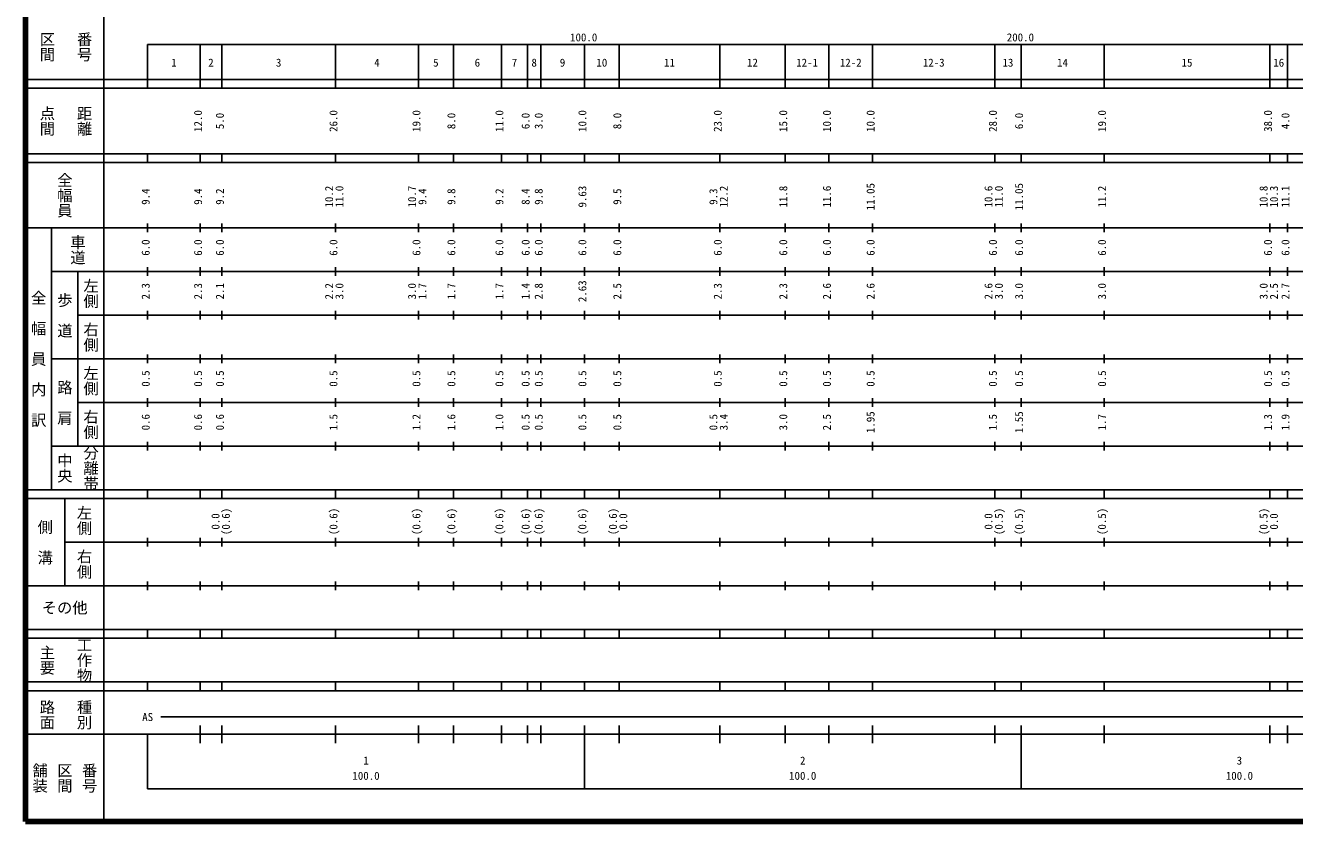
# Model space of a CAD drawing. Units: millimetres on the paper, enlarged 1000 times. Extents: x 40000 to 680000, y 20000 to 380000.
# Drawn here: x 40000 to 330640, y 20000 to 202409 of the extents above; entities that cross this region are included whole.
import ezdxf
from ezdxf.enums import TextEntityAlignment as Align

# ---------------------------------------------------------------- set-up
doc = ezdxf.new("R2010")
doc.units = ezdxf.units.MM
doc.header["$LTSCALE"] = 1000
doc.layers.add('M-TTL', color=2, linetype='Continuous', lineweight=140)
doc.layers.add('M-TTL-BAND', color=7, linetype='Continuous', lineweight=25)
doc.styles.add('@ＭＳ ゴシック', font='')
doc.styles.add('ＭＳ ゴシック', font='')
doc.styles.get('@ＭＳ ゴシック').set_extended_font_data('@MS Gothic')
doc.styles.get('ＭＳ ゴシック').set_extended_font_data('MS Gothic')

msp = doc.modelspace()

# ---------------------------------------------------------------- linework, layer by layer
at = {"layer": 'M-TTL'}
for p, q in [((40000, 380000), (40000, 20000)), ((40000, 20000), (680000, 20000))]:
    msp.add_line(p, q, dxfattribs=at)
at = {"layer": 'M-TTL-BAND'}
for p, q in [((58000, 370000), (58000, 20000)), ((68000, 198000), (579000, 198000)), ((68000, 198000), (68000, 188000)), ((80000, 188000), (80000, 198000)), ((85000, 188000), (85000, 198000)), ((111000, 188000), (111000, 198000)), ((130000, 188000), (130000, 198000)), ((138000, 188000), (138000, 198000)), ((149000, 188000), (149000, 198000)), ((155000, 188000), (155000, 198000)), ((158000, 188000), (158000, 198000)), ((168000, 188000), (168000, 198000)), ((176000, 188000), (176000, 198000)), ((199000, 188000), (199000, 198000)), ((214000, 188000), (214000, 198000)), ((224000, 188000), (224000, 198000)), ((234000, 188000), (234000, 198000)), ((262000, 188000), (262000, 198000)), ((268000, 188000), (268000, 198000)), ((287000, 188000), (287000, 198000)), ((325000, 188000), (325000, 198000)), ((329000, 188000), (329000, 198000)), ((40000, 190000), (579000, 190000)), ((40000, 188000), (579000, 188000)), ((40000, 173000), (579000, 173000)), ((68000, 171000), (68000, 173000)), ((80000, 171000), (80000, 173000)), ((85000, 171000), (85000, 173000)), ((111000, 171000), (111000, 173000)), ((130000, 171000), (130000, 173000)), ((138000, 171000), (138000, 173000)), ((149000, 171000), (149000, 173000)), ((155000, 171000), (155000, 173000)), ((158000, 171000), (158000, 173000)), ((168000, 171000), (168000, 173000)), ((176000, 171000), (176000, 173000)), ((199000, 171000), (199000, 173000)), ((214000, 171000), (214000, 173000)), ((224000, 171000), (224000, 173000)), ((234000, 171000), (234000, 173000)), ((262000, 171000), (262000, 173000)), ((268000, 171000), (268000, 173000)), ((287000, 171000), (287000, 173000)), ((325000, 171000), (325000, 173000)), ((329000, 171000), (329000, 173000)), ((40000, 171000), (579000, 171000)), ((68000, 155000), (68000, 157000)), ((80000, 155000), (80000, 157000)), ((85000, 155000), (85000, 157000)), ((111000, 155000), (111000, 157000)), ((130000, 155000), (130000, 157000)), ((138000, 155000), (138000, 157000)), ((149000, 155000), (149000, 157000)), ((155000, 155000), (155000, 157000)), ((158000, 155000), (158000, 157000)), ((168000, 155000), (168000, 157000)), ((176000, 155000), (176000, 157000)), ((199000, 155000), (199000, 157000)), ((214000, 155000), (214000, 157000)), ((224000, 155000), (224000, 157000)), ((234000, 155000), (234000, 157000)), ((262000, 155000), (262000, 157000)), ((268000, 155000), (268000, 157000)), ((287000, 155000), (287000, 157000)), ((325000, 155000), (325000, 157000)), ((329000, 155000), (329000, 157000)), ((40000, 156000), (579000, 156000)), ((46000, 96000), (46000, 156000)), ((46000, 146000), (579000, 146000)), ((52000, 146000), (52000, 106000)), ((68000, 145000), (68000, 147000)), ((80000, 145000), (80000, 147000)), ((85000, 145000), (85000, 147000)), ((111000, 145000), (111000, 147000)), ((130000, 145000), (130000, 147000)), ((138000, 145000), (138000, 147000)), ((149000, 145000), (149000, 147000)), ((155000, 145000), (155000, 147000)), ((158000, 145000), (158000, 147000)), ((168000, 145000), (168000, 147000)), ((176000, 145000), (176000, 147000)), ((199000, 145000), (199000, 147000)), ((214000, 145000), (214000, 147000)), ((224000, 145000), (224000, 147000)), ((234000, 145000), (234000, 147000)), ((262000, 145000), (262000, 147000)), ((268000, 145000), (268000, 147000)), ((287000, 145000), (287000, 147000)), ((325000, 145000), (325000, 147000)), ((329000, 145000), (329000, 147000)), ((68000, 135000), (68000, 137000)), ((80000, 135000), (80000, 137000)), ((85000, 135000), (85000, 137000)), ((111000, 135000), (111000, 137000)), ((130000, 135000), (130000, 137000)), ((138000, 135000), (138000, 137000)), ((149000, 135000), (149000, 137000)), ((155000, 135000), (155000, 137000)), ((158000, 135000), (158000, 137000)), ((168000, 135000), (168000, 137000)), ((176000, 135000), (176000, 137000)), ((199000, 135000), (199000, 137000)), ((214000, 135000), (214000, 137000)), ((224000, 135000), (224000, 137000)), ((234000, 135000), (234000, 137000)), ((262000, 135000), (262000, 137000)), ((268000, 135000), (268000, 137000)), ((287000, 135000), (287000, 137000)), ((325000, 135000), (325000, 137000)), ((329000, 135000), (329000, 137000)), ((52000, 136000), (579000, 136000)), ((46000, 126000), (579000, 126000)), ((68000, 125000), (68000, 127000)), ((80000, 125000), (80000, 127000)), ((85000, 125000), (85000, 127000)), ((111000, 125000), (111000, 127000)), ((130000, 125000), (130000, 127000)), ((138000, 125000), (138000, 127000)), ((149000, 125000), (149000, 127000)), ((155000, 125000), (155000, 127000)), ((158000, 125000), (158000, 127000)), ((168000, 125000), (168000, 127000)), ((176000, 125000), (176000, 127000)), ((199000, 125000), (199000, 127000)), ((214000, 125000), (214000, 127000)), ((224000, 125000), (224000, 127000)), ((234000, 125000), (234000, 127000)), ((262000, 125000), (262000, 127000)), ((268000, 125000), (268000, 127000)), ((287000, 125000), (287000, 127000)), ((325000, 125000), (325000, 127000)), ((329000, 125000), (329000, 127000)), ((68000, 115000), (68000, 117000)), ((80000, 115000), (80000, 117000)), ((85000, 115000), (85000, 117000)), ((111000, 115000), (111000, 117000)), ((130000, 115000), (130000, 117000)), ((138000, 115000), (138000, 117000)), ((149000, 115000), (149000, 117000)), ((155000, 115000), (155000, 117000)), ((158000, 115000), (158000, 117000)), ((168000, 115000), (168000, 117000)), ((176000, 115000), (176000, 117000)), ((199000, 115000), (199000, 117000)), ((214000, 115000), (214000, 117000)), ((224000, 115000), (224000, 117000)), ((234000, 115000), (234000, 117000)), ((262000, 115000), (262000, 117000)), ((268000, 115000), (268000, 117000)), ((287000, 115000), (287000, 117000)), ((325000, 115000), (325000, 117000)), ((329000, 115000), (329000, 117000)), ((52000, 116000), (579000, 116000)), ((46000, 106000), (579000, 106000)), ((68000, 105000), (68000, 107000)), ((80000, 105000), (80000, 107000)), ((85000, 105000), (85000, 107000)), ((111000, 105000), (111000, 107000)), ((130000, 105000), (130000, 107000)), ((138000, 105000), (138000, 107000)), ((149000, 105000), (149000, 107000)), ((155000, 105000), (155000, 107000)), ((158000, 105000), (158000, 107000)), ((168000, 105000), (168000, 107000)), ((176000, 105000), (176000, 107000)), ((199000, 105000), (199000, 107000)), ((214000, 105000), (214000, 107000)), ((224000, 105000), (224000, 107000)), ((234000, 105000), (234000, 107000)), ((262000, 105000), (262000, 107000)), ((268000, 105000), (268000, 107000)), ((287000, 105000), (287000, 107000)), ((325000, 105000), (325000, 107000)), ((329000, 105000), (329000, 107000)), ((40000, 96000), (579000, 96000)), ((68000, 94000), (68000, 96000)), ((80000, 94000), (80000, 96000)), ((85000, 94000), (85000, 96000)), ((111000, 94000), (111000, 96000)), ((130000, 94000), (130000, 96000)), ((138000, 94000), (138000, 96000)), ((149000, 94000), (149000, 96000)), ((155000, 94000), (155000, 96000)), ((158000, 94000), (158000, 96000)), ((168000, 94000), (168000, 96000)), ((176000, 94000), (176000, 96000)), ((199000, 94000), (199000, 96000)), ((214000, 94000), (214000, 96000)), ((224000, 94000), (224000, 96000)), ((234000, 94000), (234000, 96000)), ((262000, 94000), (262000, 96000)), ((268000, 94000), (268000, 96000)), ((287000, 94000), (287000, 96000)), ((325000, 94000), (325000, 96000)), ((329000, 94000), (329000, 96000)), ((40000, 94000), (579000, 94000)), ((49000, 94000), (49000, 74000)), ((68000, 83000), (68000, 85000)), ((80000, 83000), (80000, 85000)), ((85000, 83000), (85000, 85000)), ((111000, 83000), (111000, 85000)), ((130000, 83000), (130000, 85000)), ((138000, 83000), (138000, 85000)), ((149000, 83000), (149000, 85000)), ((155000, 83000), (155000, 85000)), ((158000, 83000), (158000, 85000)), ((168000, 83000), (168000, 85000)), ((176000, 83000), (176000, 85000)), ((199000, 83000), (199000, 85000)), ((214000, 83000), (214000, 85000)), ((224000, 83000), (224000, 85000)), ((234000, 83000), (234000, 85000)), ((262000, 83000), (262000, 85000)), ((268000, 83000), (268000, 85000)), ((287000, 83000), (287000, 85000)), ((325000, 83000), (325000, 85000)), ((329000, 83000), (329000, 85000)), ((49000, 84000), (579000, 84000)), ((40000, 74000), (579000, 74000)), ((68000, 73000), (68000, 75000)), ((80000, 73000), (80000, 75000)), ((85000, 73000), (85000, 75000)), ((111000, 73000), (111000, 75000)), ((130000, 73000), (130000, 75000)), ((138000, 73000), (138000, 75000)), ((149000, 73000), (149000, 75000)), ((155000, 73000), (155000, 75000)), ((158000, 73000), (158000, 75000)), ((168000, 73000), (168000, 75000)), ((176000, 73000), (176000, 75000)), ((199000, 73000), (199000, 75000)), ((214000, 73000), (214000, 75000)), ((224000, 73000), (224000, 75000)), ((234000, 73000), (234000, 75000)), ((262000, 73000), (262000, 75000)), ((268000, 73000), (268000, 75000)), ((287000, 73000), (287000, 75000)), ((325000, 73000), (325000, 75000)), ((329000, 73000), (329000, 75000)), ((40000, 64000), (579000, 64000)), ((68000, 62000), (68000, 64000)), ((80000, 62000), (80000, 64000)), ((85000, 62000), (85000, 64000)), ((111000, 62000), (111000, 64000)), ((130000, 62000), (130000, 64000)), ((138000, 62000), (138000, 64000)), ((149000, 62000), (149000, 64000)), ((155000, 62000), (155000, 64000)), ((158000, 62000), (158000, 64000)), ((168000, 62000), (168000, 64000)), ((176000, 62000), (176000, 64000)), ((199000, 62000), (199000, 64000)), ((214000, 62000), (214000, 64000)), ((224000, 62000), (224000, 64000)), ((234000, 62000), (234000, 64000)), ((262000, 62000), (262000, 64000)), ((268000, 62000), (268000, 64000)), ((287000, 62000), (287000, 64000)), ((325000, 62000), (325000, 64000)), ((329000, 62000), (329000, 64000)), ((40000, 62000), (579000, 62000)), ((40000, 52000), (579000, 52000)), ((40000, 50000), (579000, 50000)), ((68000, 50000), (68000, 52000)), ((80000, 50000), (80000, 52000)), ((85000, 50000), (85000, 52000)), ((111000, 50000), (111000, 52000)), ((130000, 50000), (130000, 52000)), ((138000, 50000), (138000, 52000)), ((149000, 50000), (149000, 52000)), ((155000, 50000), (155000, 52000)), ((158000, 50000), (158000, 52000)), ((168000, 50000), (168000, 52000)), ((176000, 50000), (176000, 52000)), ((199000, 50000), (199000, 52000)), ((214000, 50000), (214000, 52000)), ((224000, 50000), (224000, 52000)), ((234000, 50000), (234000, 52000)), ((262000, 50000), (262000, 52000)), ((268000, 50000), (268000, 52000)), ((287000, 50000), (287000, 52000)), ((325000, 50000), (325000, 52000)), ((329000, 50000), (329000, 52000)), ((71000, 44000), (565000, 44000)), ((80000, 38000), (80000, 42000)), ((85000, 38000), (85000, 42000)), ((111000, 38000), (111000, 42000)), ((130000, 38000), (130000, 42000)), ((138000, 38000), (138000, 42000)), ((149000, 38000), (149000, 42000)), ((155000, 38000), (155000, 42000)), ((158000, 38000), (158000, 42000)), ((168000, 27500), (168000, 42000)), ((176000, 38000), (176000, 42000)), ((199000, 38000), (199000, 42000)), ((214000, 38000), (214000, 42000)), ((224000, 38000), (224000, 42000)), ((234000, 38000), (234000, 42000)), ((262000, 38000), (262000, 42000)), ((268000, 27500), (268000, 42000)), ((287000, 38000), (287000, 42000)), ((325000, 38000), (325000, 42000)), ((329000, 38000), (329000, 42000)), ((40000, 40000), (579000, 40000)), ((68000, 40000), (68000, 27500)), ((68000, 27500), (579000, 27500))]:
    msp.add_line(p, q, dxfattribs=at)

# ---------------------------------------------------------------- texts
at = {"layer": 'M-TTL-BAND', "style": '@ＭＳ ゴシック'}
for s, p in [('区間', (45000, 197500)), ('番号', (53500, 197500)), ('点間', (45000, 180500)), ('距離', (53500, 180500)), ('全幅員', (49000, 163500)), ('車道', (52000, 151000)), ('左側', (55000, 141000)), ('全\u3000幅\u3000員\u3000内\u3000訳', (43000, 126000)), ('歩\u3000道', (49000, 136000)), ('右側', (55000, 131000)), ('左側', (55000, 121000)), ('路\u3000肩', (49000, 116000)), ('右側', (55000, 111000)), ('分離帯', (55000, 101000)), ('中央', (49000, 101000)), ('左側', (53500, 89000)), ('側\u3000溝', (44500, 84000)), ('右側', (53500, 79000)), ('工作物', (53500, 57000)), ('主要', (45000, 57000)), ('路面', (45000, 44500)), ('種別', (53500, 44500)), ('舗装', (43333, 30000)), ('区間', (49000, 30000)), ('番号', (54667, 30000))]:
    msp.add_text(s, height=2566, rotation=270, dxfattribs=at).set_placement(p, align=Align.MIDDLE_CENTER)
at = {"layer": 'M-TTL-BAND', "style": 'ＭＳ ゴシック'}
for s, p in [('100.0', (167844, 198195)), ('200.0', (267844, 198195)), ('1', (74000, 192405)), ('2', (82500, 192405)), ('3', (98000, 192405)), ('4', (120500, 192405)), ('5', (134000, 192405)), ('6', (143500, 192405)), ('7', (152000, 192405)), ('8', (156500, 192405)), ('9', (163000, 192405)), ('10', (172000, 192405)), ('11', (187500, 192405)), ('12', (206500, 192405)), ('12-1', (219000, 192405)), ('12-2', (229000, 192405)), ('12-3', (248000, 192405)), ('13', (265000, 192405)), ('14', (277500, 192405)), ('15', (306000, 192405)), ('16', (327000, 192405)), ('AS', (68000, 42500)), ('2', (218000, 32523)), ('3', (318000, 32523)), ('1', (118000, 32523)), ('100.0', (118000, 29033)), ('100.0', (218000, 29033)), ('100.0', (318000, 29033))]:
    msp.add_text(s, height=1833, dxfattribs=at).set_placement(p, align=Align.BOTTOM_CENTER)
for s, p in [('12.0', (81000, 180500)), ('5.0', (86000, 180500)), ('26.0', (112000, 180500)), ('19.0', (131000, 180500)), ('8.0', (139000, 180500)), ('11.0', (150000, 180500)), ('6.0', (156000, 180500)), ('3.0', (159000, 180500)), ('10.0', (169000, 180500)), ('8.0', (177000, 180500)), ('23.0', (200000, 180500)), ('15.0', (215000, 180500)), ('10.0', (225000, 180500)), ('10.0', (235000, 180500)), ('28.0', (263000, 180500)), ('6.0', (269000, 180500)), ('19.0', (288000, 180500)), ('38.0', (326000, 180500)), ('4.0', (330000, 180500)), ('11.05', (235000, 163174)), ('11.05', (269000, 163174)), ('9.4', (69000, 163174)), ('9.4', (81000, 163174)), ('9.2', (86000, 163174)), ('10.2', (111000, 163174)), ('11.0', (113370, 163174)), ('10.7', (130000, 163174)), ('9.4', (132370, 163174)), ('9.8', (139000, 163174)), ('9.2', (150000, 163174)), ('8.4', (156000, 163174)), ('9.8', (159000, 163174)), ('9.63', (169000, 163174)), ('9.5', (177000, 163174)), ('9.3', (199000, 163174)), ('12.2', (201370, 163174)), ('11.8', (215000, 163174)), ('11.6', (225000, 163174)), ('10.6', (262000, 163174)), ('11.0', (264370, 163174)), ('11.2', (288000, 163174)), ('10.8', (325000, 163174)), ('10.3', (327370, 163174)), ('11.1', (330000, 163174)), ('6.0', (69000, 151500)), ('6.0', (81000, 151500)), ('6.0', (86000, 151500)), ('6.0', (112000, 151500)), ('6.0', (131000, 151500)), ('6.0', (139000, 151500)), ('6.0', (150000, 151500)), ('6.0', (156000, 151500)), ('6.0', (159000, 151500)), ('6.0', (169000, 151500)), ('6.0', (177000, 151500)), ('6.0', (200000, 151500)), ('6.0', (215000, 151500)), ('6.0', (225000, 151500)), ('6.0', (235000, 151500)), ('6.0', (263000, 151500)), ('6.0', (269000, 151500)), ('6.0', (288000, 151500)), ('6.0', (326000, 151500)), ('6.0', (330000, 151500)), ('2.3', (69000, 141500)), ('2.3', (81000, 141500)), ('2.1', (86000, 141500)), ('2.2', (111000, 141500)), ('3.0', (113370, 141500)), ('3.0', (130000, 141500)), ('1.7', (132370, 141500)), ('1.7', (139000, 141500)), ('1.7', (150000, 141500)), ('1.4', (156000, 141500)), ('2.8', (159000, 141500)), ('2.63', (169000, 141500)), ('2.5', (177000, 141500)), ('2.3', (200000, 141500)), ('2.3', (215000, 141500)), ('2.6', (225000, 141500)), ('2.6', (235000, 141500)), ('2.6', (262000, 141500)), ('3.0', (264370, 141500)), ('3.0', (269000, 141500)), ('3.0', (288000, 141500)), ('3.0', (325000, 141500)), ('2.5', (327370, 141500)), ('2.7', (330000, 141500)), ('0.5', (69000, 121500)), ('0.5', (81000, 121500)), ('0.5', (86000, 121500)), ('0.5', (112000, 121500)), ('0.5', (131000, 121500)), ('0.5', (139000, 121500)), ('0.5', (150000, 121500)), ('0.5', (156000, 121500)), ('0.5', (159000, 121500)), ('0.5', (169000, 121500)), ('0.5', (177000, 121500)), ('0.5', (200000, 121500)), ('0.5', (215000, 121500)), ('0.5', (225000, 121500)), ('0.5', (235000, 121500)), ('0.5', (263000, 121500)), ('0.5', (269000, 121500)), ('0.5', (288000, 121500)), ('0.5', (326000, 121500)), ('0.5', (330000, 121500)), ('1.95', (235000, 111500)), ('1.55', (269000, 111500)), ('0.6', (69000, 111500)), ('0.6', (81000, 111500)), ('0.6', (86000, 111500)), ('1.5', (112000, 111500)), ('1.2', (131000, 111500)), ('1.6', (139000, 111500)), ('1.0', (150000, 111500)), ('0.5', (156000, 111500)), ('0.5', (159000, 111500)), ('0.5', (169000, 111500)), ('0.5', (177000, 111500)), ('0.5', (199000, 111500)), ('3.4', (201370, 111500)), ('3.0', (215000, 111500)), ('2.5', (225000, 111500)), ('1.5', (263000, 111500)), ('1.7', (288000, 111500)), ('1.3', (326000, 111500)), ('1.9', (330000, 111500)), ('0.0', (85000, 88764)), ('(0.6)', (87370, 88764)), ('(0.6)', (112000, 88764)), ('(0.6)', (131000, 88764)), ('(0.6)', (139000, 88764)), ('(0.6)', (150000, 88764)), ('(0.6)', (156000, 88764)), ('(0.6)', (159000, 88764)), ('(0.6)', (169000, 88764)), ('(0.6)', (176000, 88764)), ('0.0', (178370, 88764)), ('0.0', (262000, 88764)), ('(0.5)', (264370, 88764)), ('(0.5)', (269000, 88764)), ('(0.5)', (288000, 88764)), ('(0.5)', (325000, 88764)), ('0.0', (327370, 88764))]:
    msp.add_text(s, height=1833, rotation=90, dxfattribs=at).set_placement(p, align=Align.BOTTOM_CENTER)
msp.add_text('その他', height=2566, dxfattribs=at).set_placement((49000, 69000), align=Align.MIDDLE_CENTER)

doc.saveas('drawing.dxf')
